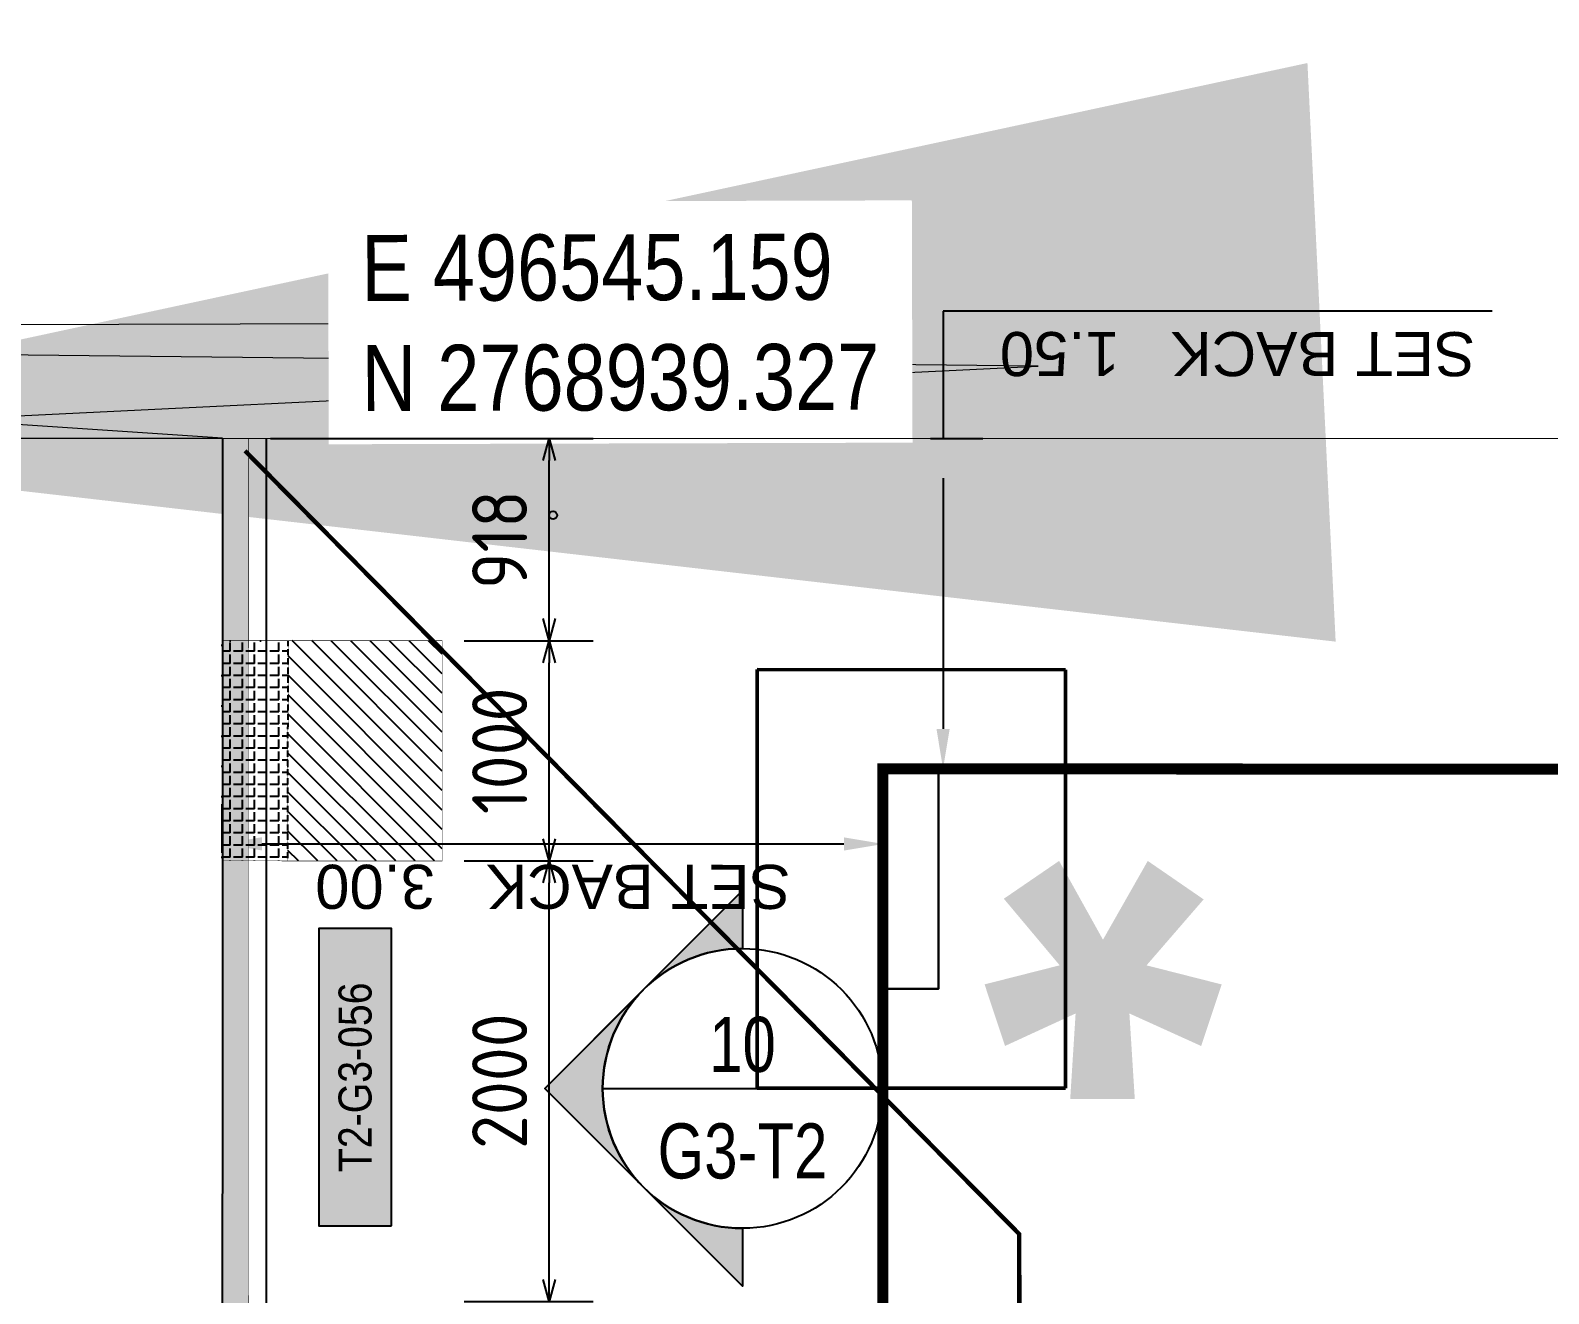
# Model space of a CAD drawing. Header units: centimetres. Extents: x -6122352 to 7132207, y -1694241 to 1947892.
# Drawn here: x 134102 to 140995, y -88356 to -82620 of the extents above; entities that cross this region are included whole.
import ezdxf
from ezdxf.enums import TextEntityAlignment as Align

# ---------------------------------------------------------------- set-up
doc = ezdxf.new("R2010")
doc.units = ezdxf.units.CM
doc.header["$MEASUREMENT"] = 0
doc.header["$PDMODE"] = 66
doc.header["$PDSIZE"] = 100
for name, pattern in [('2. HG-ST XR COL 3A (5V 7V 9V 11V - GF (4M & 5D-E)$0$HIDDEN', [0.375, 0.25, -0.125]), ('DASHED2', [0.375, 0.25, -0.125]), ('XR-AR-END-SETTING OUT PLAN$0$23261-XR-AR-SI-GF$0$HIDDEN', [0.375, 0.25, -0.125])]:
    doc.linetypes.add(name, pattern=pattern)
for name, color, linetype in [('00-MI-DIM', 7, 'Continuous'), ('23585-XR-AR-BOUNDARY WALLS AND SETBACKS$0$setback', 7, 'XR-AR-END-SETTING OUT PLAN$0$23261-XR-AR-SI-GF$0$HIDDEN'), ('@MI-FOOTINGS', 7, 'Continuous'), ('@MI-REF LAYER', 7, 'Continuous'), ('@MI-TYPE-01', 30, 'Continuous'), ('@MI-TYPE-02', 6, 'Continuous'), ('B_TH_8', 7, 'Continuous'), ('PANEL-TAGS', 7, 'Continuous'), ('S-DIMENSION', 251, 'Continuous')]:
    doc.layers.add(name, color=color, linetype=linetype)
for name, color, linetype, lineweight, true_color in [('08-Compound Wall-2', 6, 'Continuous', 25, 0xff00ff), ('23585-XR-AR-DAMAC PLOT LIMITS$0$1-End units', 7, 'Continuous', 5, 0xf8991e), ('23585-XR-AR-DAMAC PLOT LIMITS$0$1-Open Space', 7, 'Continuous', 5, 0x90cf5a)]:
    doc.layers.add(name, color=color, linetype=linetype, lineweight=lineweight, true_color=true_color)
for name, color, linetype, lineweight in [('@ Foundations', 4, 'DASHED2', 50), ('A-ANNO-TEXT', 3, 'Continuous', 25), ('XR-AR-END-SETTING OUT PLAN$0$23585-XR-AR-END-GROUND FLOOR$0$S-COLS', 51, 'Continuous', 40), ('XR-AR-END-SETTING OUT PLAN$0$23585-XR-AR-END-GROUND FLOOR$0$S-COLS-PATT', 8, 'Continuous', 5)]:
    doc.layers.add(name, color=color, linetype=linetype, lineweight=lineweight)
doc.styles.add('Arial', font='arialbd.ttf')
doc.styles.add('Arial Narrow', font='ARIALN.TTF', dxfattribs={"width": 0.95, "height": 500})
doc.styles.add('Gen-Text', font='arial.ttf', dxfattribs={"height": 2.5})
doc.styles.add('JWC BHQ 3.00', font='swissc.ttf', dxfattribs={"height": 3})
doc.styles.add('PANELTAG_STYLE', font='arial.ttf')
doc.styles.add('Schueco-BEMSTIL', font='isocpeur.ttf', dxfattribs={"width": 0.9})
doc.styles.get("Standard").update_dxf_attribs({"font": 'arial.ttf'})
doc.dimstyles.new('Dim Arrow Ann', dxfattribs={"dimtxt": 2.5, "dimasz": 3, "dimexe": 1.5, "dimexo": 1.5, "dimgap": 1, "dimtad": 1, "dimdec": 0, "dimlfac": 1000, "dimzin": 0, "dimdsep": 46, "dimtxsty": 'Gen-Text', "dimblk": 'ARCHTICK', "dimcen": 0, "dimclrd": 7, "dimclre": 7, "dimclrt": 7, "dimadec": 0, "dimazin": 0, "dimtfac": 1, "dimtdec": 0, "dimtofl": 0, "dimtmove": 2, "dimatfit": 3, "dimfxl": 1, "dimtolj": 1, "dimtzin": 0, "dimlwd": 0, "dimlwe": 0, "dimarcsym": 0})
doc.dimstyles.new('MI- JWC-TXT-2.5 MM', dxfattribs={"dimscale": 1.5, "dimtxt": 2.5, "dimasz": 1, "dimexe": 2, "dimexo": 1, "dimgap": 1, "dimtad": 1, "dimdec": 0, "dimdsep": 46, "dimtxsty": 'Schueco-BEMSTIL', "dimblk": 'OPEN30', "dimcen": 0, "dimdle": 2, "dimclrd": 140, "dimclre": 8, "dimclrt": 40, "dimadec": 0, "dimazin": 2, "dimtfac": 1, "dimtdec": 0, "dimtix": 1, "dimtmove": 2, "dimatfit": 3, "dimldrblk": 'OPEN', "dimfxl": 2, "dimlwd": -1, "dimlwe": -1, "dimarcsym": 0})
doc.dimstyles.get("Standard").update_dxf_attribs({"dimtxt": 5, "dimasz": 0.5, "dimexe": 0.18, "dimexo": 0.0625, "dimgap": 0.09, "dimtad": 0, "dimtih": 1, "dimtoh": 1, "dimdec": 0, "dimzin": 0, "dimdsep": 46, "dimtxsty": 'Standard', "dimcen": 0.09, "dimadec": 0, "dimazin": 0, "dimtfac": 1, "dimtdec": 0, "dimtofl": 0, "dimtmove": 0, "dimatfit": 3, "dimfxl": 1, "dimtolj": 1, "dimtzin": 0, "dimarcsym": 0})

# ---------------------------------------------------------------- blocks, each defined once
blk = doc.blocks.new('23585-XR-AR-BOUNDARY WALLS AND SETBACKS')
at = {"layer": '08-Compound Wall-2'}
for points in [[(496545.2942134548, 2768939.473959669), (496562.9158801445, 2768923.328117771), (496568.9635689847, 2768929.928655439), (496573.0169715791, 2768934.352258272), (496577.0705717183, 2768938.776058423), (496581.1239700586, 2768943.199856612), (496585.1773700582, 2768947.623656611), (496589.2307700578, 2768952.047456612), (496593.2841700584, 2768956.471256611), (496597.3375700579, 2768960.895056612), (496601.3909715799, 2768965.318658272), (496607.5050130368, 2768971.991327045), (496589.8835430788, 2768988.137370344)], [(496545.1596726904, 2768939.327125022), (496580.5492999988, 2768906.899099999), (496580.6844134551, 2768907.046559668)]]:
    blk.add_lwpolyline(points, dxfattribs=at)
at = {"layer": '23585-XR-AR-BOUNDARY WALLS AND SETBACKS$0$setback', "ltscale": 40, "const_width": 0.05}
blk.add_lwpolyline([(496603.4076911526, 2768971.812311382), (496589.0303414653, 2768984.985861099), (496584.8756448581, 2768980.451546177), (496580.8222491085, 2768976.027750814), (496576.7688491076, 2768971.603950815), (496572.7154491082, 2768967.180150814), (496568.6620491074, 2768962.756350815), (496564.6084013822, 2768958.332698731), (496560.5550491072, 2768953.908950815), (496556.501649108, 2768949.485150816), (496552.4482491076, 2768945.061350815), (496548.2917628816, 2768940.525058872), (496562.6692411395, 2768927.351702746), (496566.825369577, 2768931.887763219), (496570.8788474204, 2768936.311448177), (496574.9324515896, 2768940.735252725), (496578.9858017811, 2768945.158998367), (496583.0392017807, 2768949.582798366), (496587.0926017799, 2768954.006598367), (496591.1460017811, 2768958.430398366), (496595.1994017801, 2768962.854198367), (496599.2528474218, 2768967.277848177)], close=True, dxfattribs=at)
blk = doc.blocks.new('A$C9d9485f6')
at = {"layer": 'A-ANNO-TEXT', "rotation": 312.4881850805905}
blk.add_blockref('23585-XR-AR-BOUNDARY WALLS AND SETBACKS', (-2377088.534775567, -1504219.252137818), dxfattribs=at)
blk = doc.blocks.new('23585-XR-AR-DAMAC PLOT LIMITS')
at = {"layer": '23585-XR-AR-DAMAC PLOT LIMITS$0$1-End units', "color": 251, "true_color": 0x636466}
blk.add_lwpolyline([(496569.0373, 2768929.861099999), (496562.8545000004, 2768923.1131), (496545.1590999998, 2768939.3265), (496551.3422999997, 2768946.0747)], close=True, dxfattribs=at)
at = {"layer": '23585-XR-AR-DAMAC PLOT LIMITS$0$1-Open Space', "color": 251, "true_color": 0x636466}
blk.add_lwpolyline([(496562.8545000004, 2768923.1131), (496580.5493000001, 2768906.8991), (496578.5225, 2768904.6873), (496560.8280999996, 2768920.901699999), (496543.1322999997, 2768937.114499999), (496545.1590999998, 2768939.3265)], close=True, dxfattribs=at)
blk = doc.blocks.new('A$Cf093b529')
at = {"layer": 'A-ANNO-TEXT'}
blk.add_blockref('23585-XR-AR-DAMAC PLOT LIMITS', (-495391.9901121984, -2768603.441896566), dxfattribs=at)
blk = doc.blocks.new('_ArchTick')
at = {"color": 0, "linetype": 'ByBlock', "const_width": 0.15}
blk.add_lwpolyline([(-0.5, -0.5), (0.5, 0.5)], dxfattribs=at)
blk = doc.blocks.new('A$Ceb9e94c1')
at = {"color": 1, "true_color": 0xeb0000, "const_width": 0.002999999999999999, "elevation": -6.17216293373952e-09}
blk.add_lwpolyline([(57.15008996985853, 0.0001124751288443804), (51.1500851358287, 7.498310878872871e-05), (45.15008030319586, 3.749225288629532e-05), (39.15007546870038, 2.328306436538696e-10), (33.15008298167959, 0.000245081027969718), (27.15007814904675, 0.0002075911033898592), (21.15007331501693, 0.0001700981520116329), (15.15006848284975, 0.0001326084602624178), (9.150063649285585, 9.511574171483517e-05), (0.0001499662175774574, 7.631350308656693e-05), (-4.656612873077393e-10, 24.00009564729407), (9.150196255650371, 24.00010210438631), (15.150053629186, 24.00000447989441), (21.15005846368149, 24.00004197331145), (27.15006329584867, 24.0000794630032), (33.15006812987849, 24.00011695548892), (39.15007296251133, 24.00015444681048), (45.15007779700682, 24.00019193906337), (51.15021774265915, 24.0000819703564), (57.15007511759177, 23.99998434912413), (66.30226173065603, 24.00018696463667), (66.30269426945597, 0.0001552847679704428)], close=True, dxfattribs=at)
blk = doc.blocks.new('*D448')
at = {"color": 0, "lineweight": -2, "transparency": 16777216}
for p, q in [((494380.0106717949, 2767861.533148493, 5.55048642961565e-09), (494380.4415262828, 2767861.533148493, 5.55048642961565e-09)), ((494380.2615262828, 2767860.214097251, 5.55048642961565e-09), (494380.2615262828, 2767861.353148493, 5.55048642961565e-09)), ((494380.3183604511, 2767860.034097251, 5.55048642961565e-09), (494380.0815262828, 2767860.034097251, 5.55048642961565e-09)), ((494380.2615262828, 2767859.456204622, 5.55048642961565e-09), (494380.2615262828, 2767860.034097251, 5.55048642961565e-09)), ((494377.7689205529, 2767859.456204622, 5.55048642961565e-09), (494380.2615262828, 2767859.456204622, 5.55048642961565e-09))]:
    blk.add_line(p, q, dxfattribs=at)
at = {"color": 0, "transparency": 16777216}
for points in [[(494380.2315262827, 2767861.353148493, 5.55048642961565e-09), (494380.2915262828, 2767861.353148493, 5.55048642961565e-09), (494380.2615262828, 2767861.533148493, 5.55048642961565e-09)], [(494380.2315262827, 2767860.214097251, 5.55048642961565e-09), (494380.2915262828, 2767860.214097251, 5.55048642961565e-09), (494380.2615262828, 2767860.034097251, 5.55048642961565e-09)]]:
    blk.add_solid(points, dxfattribs=at)
at = {"layer": 'Defpoints', "color": 0, "transparency": 16777216}
for p in [(494379.9481717949, 2767861.533148493, 5.55048642961565e-09), (494380.2615262828, 2767861.533148493, 5.55048642961565e-09), (494380.3808604511, 2767860.034097251, -6.17216293373952e-09)]:
    blk.add_point(p, dxfattribs=at)
at = {"color": 0, "transparency": 16777216, "insert": (494378.9252234185, 2767859.649615262, 5.55048642961565e-09), "char_height": 0.2, "attachment_point": 5}
blk.add_mtext('\\A1;SET BACK   1.50', dxfattribs=at)
blk = doc.blocks.new('*D450')
at = {"color": 0, "lineweight": -2, "transparency": 16777216}
for p, q in [((494380.5316518363, 2767861.725007637, 5.55048642961565e-09), (494380.5316518363, 2767862.055657126, 5.55048642961565e-09)), ((494383.5336431463, 2767861.916095449, 5.55048642961565e-09), (494383.5336431463, 2767861.695657126, 5.55048642961565e-09)), ((494383.3536431463, 2767861.875657126, 5.55048642961565e-09), (494380.7116518363, 2767861.875657126, 5.55048642961565e-09))]:
    blk.add_line(p, q, dxfattribs=at)
at = {"color": 0, "transparency": 16777216}
for points in [[(494380.7116518363, 2767861.905657126, 5.55048642961565e-09), (494380.7116518363, 2767861.845657126, 5.55048642961565e-09), (494380.5316518363, 2767861.875657126, 5.55048642961565e-09)], [(494383.3536431463, 2767861.905657126, 5.55048642961565e-09), (494383.3536431463, 2767861.845657126, 5.55048642961565e-09), (494383.5336431463, 2767861.875657126, 5.55048642961565e-09)]]:
    blk.add_solid(points, dxfattribs=at)
at = {"layer": 'Defpoints', "color": 0, "transparency": 16777216}
for p in [(494383.5336431463, 2767861.978595449, -6.17216293373952e-09), (494380.5316518363, 2767861.875657126, 5.55048642961565e-09), (494380.5316518363, 2767861.662507637, 5.55048642961565e-09)]:
    blk.add_point(p, dxfattribs=at)
at = {"color": 0, "transparency": 16777216, "insert": (494382.0326474913, 2767862.06913598, 5.55048642961565e-09), "char_height": 0.2, "attachment_point": 5}
blk.add_mtext('\\A1;SET BACK   3.00', dxfattribs=at)
blk = doc.blocks.new('T1-FOOTING')
at = {"transparency": 33554679}
h = blk.add_hatch(dxfattribs=at)
h.set_pattern_fill('ANGLE', color=256, scale=500)
h.set_pattern_definition([(0, (0, 0), (0, 137.5), [100, -37.5]), (90, (0, 0), (-137.5, 8.419446744138054e-15), [100, -37.5])])
h.paths.add_polyline_path([(-500, -300.0000000000218), (499.9999999999964, -300.0000000000218), (499.9999999999964, -1.818989403545856e-11), (-500, -1.818989403545856e-11)])
h.paths.add_polyline_path([(-499.75, -299.7500000000218), (499.7499999999964, -299.7500000000218), (499.7499999999964, -0.2500000000181899), (-499.75, -0.2500000000181899)], flags=16)
h = blk.add_hatch(dxfattribs=at)
h.set_pattern_fill('ANGLE', color=8, scale=200)
h.set_pattern_definition([(0, (0, 0), (0, 55.00000000000001), [40, -15]), (90, (0, 0), (-55.00000000000001, 3.367778697655222e-15), [40, -15])])
h.paths.add_polyline_path([(500.0000000000025, -300.0000000000218), (500.0000000000035, -1.818989403545856e-11), (-500, -1.816147232602816e-11), (-499.9999999999989, -300.0000000000291)])
h = blk.add_hatch(dxfattribs=at)
h.set_pattern_fill('ANSI31', color=8, scale=500)
h.set_pattern_definition([(45, (0, 0), (-44.19417382415922, 44.19417382415922), [])])
h.paths.add_polyline_path([(500, -1000.000000000015), (500.0000000000025, -300.0000000000218), (-499.9999999999989, -300.000000000029), (-499.9999999999964, -1000.000000000011)])
at = {"layer": '@MI-TYPE-01', "color": 240, "linetype": 'DASHED2', "true_color": 0xed1f24}
blk.add_line((-500.0000000000073, -300.0000000000291), (499.9999999999964, -300.0000000000218), dxfattribs=at)
at = {"layer": '@MI-TYPE-01', "color": 240, "true_color": 0xed1f24, "const_width": 2.5}
blk.add_lwpolyline([(-500, -1.818989403545856e-11), (500.0000000000036, -1.818989403545856e-11), (500, -1000.000000000015), (-499.9999999999964, -1000.000000000011)], close=True, dxfattribs=at)
blk = doc.blocks.new('A$C90a9385a')
at = {"layer": '@MI-TYPE-02'}
h = blk.add_hatch(color=256, dxfattribs=at)
h.dxf.hatch_style = 1
h.paths.add_polyline_path([(5835.000000000029, 0), (0, 0), (0, -120), (5835, -120)])
at = {"layer": '@MI-TYPE-02', "const_width": 2.5}
blk.add_lwpolyline([(5835.000000000029, 0), (0, 0), (0, -120), (5835, -120)], close=True, dxfattribs=at)
at = {"layer": '@MI-FOOTINGS', "color": 240, "true_color": 0xed1f24}
blk.add_blockref('T1-FOOTING', (4417.536642821826, 0.8724738919918309), dxfattribs=at)
blk = doc.blocks.new('_Open30')
at = {"color": 0, "linetype": 'ByBlock', "lineweight": -2}
for p, q in [((-1, 0.26794919), (0, 0)), ((0, 0), (-1, -0.26794919)), ((0, 0), (-1, 0))]:
    blk.add_line(p, q, dxfattribs=at)
blk = doc.blocks.new('*D1375')
at = {"color": 8, "transparency": 16777216}
for p, q in [((1098.783953575869, -1917.642342468187), (1684.684925263751, -1917.642342468186)), ((1098.425608793623, -3917.642310365447), (1684.684925263751, -3917.642310365447))]:
    blk.add_line(p, q, dxfattribs=at)
at = {"color": 140, "transparency": 16777216}
blk.add_line((1484.684925263751, -3817.642310365447), (1484.684925263751, -2017.642342468187), dxfattribs=at)
at = {"layer": 'Defpoints', "color": 0, "transparency": 16777216}
for p in [(998.7839535758688, -1917.642342468187), (1484.684925263751, -1917.642342468187), (998.4256087936233, -3917.642310365447)]:
    blk.add_point(p, dxfattribs=at)
at = {"color": 140, "transparency": 16777216, "xscale": 100, "yscale": 100, "zscale": 100}
for p, rotation in [((1484.684925263751, -1917.642342468187), 90), ((1484.684925263751, -3917.642310365447), 270)]:
    blk.add_blockref('_Open30', p, dxfattribs=dict(at, rotation=rotation))
at = {"color": 40, "transparency": 16777216, "insert": (1259.68492526375, -2917.642326416816), "char_height": 250, "attachment_point": 5, "rotation": 90, "style": 'Schueco-BEMSTIL'}
blk.add_mtext('2000', dxfattribs=at)
blk = doc.blocks.new('_Open')
at = {"color": 0, "linetype": 'ByBlock', "lineweight": -2}
for p, q in [((-1, 0.1666666666666667), (0, 0)), ((-1, -0.1666666666666667), (0, 0)), ((0, 0), (-1, 0))]:
    blk.add_line(p, q, dxfattribs=at)
blk = doc.blocks.new('*D1376')
at = {"color": 8, "transparency": 16777216}
for p, q in [((1098.963125967015, -917.6423585195629), (1684.684925263751, -917.6423585195628)), ((1098.783953575869, -1917.642342468187), (1684.684925263751, -1917.642342468186))]:
    blk.add_line(p, q, dxfattribs=at)
at = {"color": 140, "transparency": 16777216}
blk.add_line((1484.684925263751, -1817.642342468187), (1484.684925263751, -1017.642358519563), dxfattribs=at)
at = {"layer": 'Defpoints', "color": 0, "transparency": 16777216}
for p in [(998.9631259670147, -917.6423585195629), (1484.684925263751, -917.6423585195628), (998.7839535758688, -1917.642342468187)]:
    blk.add_point(p, dxfattribs=at)
at = {"color": 140, "transparency": 16777216, "xscale": 100, "yscale": 100, "zscale": 100}
for p, rotation in [((1484.684925263751, -917.6423585195628), 90), ((1484.684925263751, -1917.642342468187), 270)]:
    blk.add_blockref('_Open30', p, dxfattribs=dict(at, rotation=rotation))
at = {"color": 40, "transparency": 16777216, "insert": (1259.684925263751, -1417.642350493875), "char_height": 250, "attachment_point": 5, "rotation": 90, "style": 'Schueco-BEMSTIL'}
blk.add_mtext('1000', dxfattribs=at)
blk = doc.blocks.new('*D1377')
at = {"color": 8, "transparency": 16777216}
for p, q in [((219.9999980736758, -0.02150068696208321), (1684.684925263751, -0.02150068696184767)), ((1098.963125967015, -917.6423585195629), (1684.684925263752, -917.6423585195628))]:
    blk.add_line(p, q, dxfattribs=at)
at = {"color": 140, "transparency": 16777216}
blk.add_line((1484.684925263751, -817.6423585195628), (1484.684925263751, -100.0215006869619), dxfattribs=at)
at = {"layer": 'Defpoints', "color": 0, "transparency": 16777216}
for p in [(119.9999980736757, -0.02150068696209929), (1484.684925263751, -0.02150068696187983), (998.9631259670147, -917.6423585195629)]:
    blk.add_point(p, dxfattribs=at)
at = {"color": 140, "transparency": 16777216, "xscale": 100, "yscale": 100, "zscale": 100}
for p, rotation in [((1484.684925263751, -0.02150068696187983), 90), ((1484.684925263751, -917.6423585195628), 270)]:
    blk.add_blockref('_Open30', p, dxfattribs=dict(at, rotation=rotation))
at = {"color": 40, "transparency": 16777216, "insert": (1259.684925263751, -458.8319296032626), "char_height": 250, "attachment_point": 5, "rotation": 90, "style": 'Schueco-BEMSTIL'}
blk.add_mtext('918', dxfattribs=at)
blk = doc.blocks.new('XR-AR-END-SETTING OUT PLAN$0$23585-XR-AR-END-GROUND FLOOR$0$A$C75a8815d')
at = {"layer": 'XR-AR-END-SETTING OUT PLAN$0$23585-XR-AR-END-GROUND FLOOR$0$S-COLS', "color": 252, "lineweight": 30}
blk.add_lwpolyline([(-0.02838230133056641, -3999.998283624649), (-0.0283818244934082, -2999.99828338623), (249.9716181755066, -2999.998282670975), (249.9716184139252, -3999.998283147812)], close=True, dxfattribs=at)
blk = doc.blocks.new('XR-AR-END-SETTING OUT PLAN')
at = {"layer": 'XR-AR-END-SETTING OUT PLAN$0$23585-XR-AR-END-GROUND FLOOR$0$S-COLS-PATT', "color": 8}
blk.add_blockref('XR-AR-END-SETTING OUT PLAN$0$23585-XR-AR-END-GROUND FLOOR$0$A$C75a8815d', (3000.129344239831, 5499.998310089111), dxfattribs=at)
blk = doc.blocks.new('END UNIT')
at = {"xscale": 0.001, "yscale": 0.001, "zscale": 0.001}
blk.add_blockref('XR-AR-END-SETTING OUT PLAN', (-9.150201729830158, 0), dxfattribs=at)
blk = doc.blocks.new('TH_8')
at = {"xscale": -1}
blk.add_blockref('END UNIT', (495850.3053798423, 2769197.479078153), dxfattribs=at)
at = {"insert": (495855.4553784796, 2769200.479078146), "char_height": 2, "attachment_point": 2, "style": 'Arial'}
blk.add_mtext('\\pxqc;*', dxfattribs=at)
blk = doc.blocks.new('A$Ca7ad59d2')
at = {"layer": 'S-DIMENSION'}
blk.add_circle((63.30138971260749, -0.0005020289681851864), 0.01815226144074724, dxfattribs=at)
at = {"layer": 'B_TH_8', "xscale": 1.000018136216304, "yscale": 1.000018136216304, "zscale": 1.000018136216304}
blk.add_blockref('TH_8', (-495803.6470986201, -2769248.051850634), dxfattribs=at)
blk = doc.blocks.new('A$Cac0110ba')
at = {"rotation": 227.5015136760979}
blk.add_blockref('A$Ca7ad59d2', (28.54929658252513, 57.49132066033781), dxfattribs=at)
at = {"layer": '@ Foundations', "linetype": 'DASHED2', "ltscale": 25}
blk.add_lwpolyline([(-13.0733479471528, 11.02946469513699), (-11.67248709575506, 9.745880309026688), (-10.72668807447189, 10.77809356758371), (-12.12754892586963, 12.06167795369402)], close=True, dxfattribs=at)
blk = doc.blocks.new('*U1871')
h = blk.add_hatch(color=94)
edge = h.paths.add_edge_path()
edge.add_line((-5.853590386044781e-15, -6.350000000000011), (-3.839567134987508e-15, -8.98025612106916))
edge.add_line((-3.839567134987508e-15, -8.98025612106916), (-8.98025612106916, -1.4210854715202e-14))
edge.add_line((-8.98025612106916, -1.364422505680946e-14), (-1.243449787580175e-14, 8.980256121069147))
edge.add_line((-1.308023176029987e-14, 8.980256121069147), (-6.554262137165959e-15, 6.349999999999988))
edge.add_arc((-2.326472348102011e-15, -1.154631945610163e-14), 6.35, 90.00000000000004, 269.9999999999999)
at = {"color": 94}
blk.add_line((-6.35, -5.639932965095795e-15), (6.35, -1.127986593019159e-14), dxfattribs=at)
for points in [[(-5.853590386044781e-15, -6.350000000000011), (-3.839567134987508e-15, -8.98025612106916), (-8.98025612106916, -1.364422505680946e-14), (-1.308023176029987e-14, 8.980256121069147), (-6.554262137165959e-15, 6.349999999999988, 0.9999999999999994)], [(-4.490128060534579, 4.490128060534578, 0.4142135623730951), (-4.490128060534578, -4.49012806053458), (-8.98025612106916, -1.236372533598709e-15), (-4.490128060534585, 4.490128060534578)]]:
    blk.add_lwpolyline(points, format="xyb", close=True)
blk.add_circle((-1.409983241273949e-15, -5.639932965095795e-15), 6.35, dxfattribs=at)
at = {"style": 'Arial Narrow', "width": 0.95, "flags": 8}
blk.add_attdef('VIEWNUMBER', text='', height=2.5, dxfattribs=at).set_placement((-1.409983241273949e-15, -5.639932965095795e-15), align=Align.BOTTOM_CENTER)
blk.add_attdef('SHEETNUMBER', text='', height=2.5, dxfattribs=at).set_placement((-1.409983241273949e-15, -1.587500000000005), align=Align.TOP_CENTER)
blk = doc.blocks.new('PANELTAG')
at = {"layer": 'PANEL-TAGS', "color": 1}
blk.add_lwpolyline([(-13.49999999999989, -3.300000000000182), (13.50000000000011, -3.300000000000182), (13.50000000000011, 3.299999999999727), (-13.49999999999989, 3.299999999999727)], close=True, dxfattribs=at)
at = {"layer": 'PANEL-TAGS', "color": 40, "true_color": 0xffd700}
blk.add_solid([(-13.49999999999989, -3.300000000000182), (13.50000000000011, -3.300000000000182), (-13.49999999999989, 3.299999999999727), (13.50000000000011, 3.299999999999727)], dxfattribs=at)
at = {"layer": 'PANEL-TAGS', "color": 5, "style": 'PANELTAG_STYLE', "width": 0.85}
blk.add_attdef('TAGNO', text='', height=3, dxfattribs=at).set_placement((1.13686837721616e-13, -4.547473508864641e-13), align=Align.MIDDLE)
blk = doc.blocks.new('M3 REF WITH TABLES')
at = {"color": 1, "const_width": 0.01999999999999999}
blk.add_lwpolyline([(87.86787457211176, 95.81188497133553), (92.86501128558302, 96.00174896838143), (102.6517930580885, 87.05814857548103), (102.9057066669338, 87.3314173198305), (102.6517930580885, 87.05814857548103), (105.0104215574102, 84.87076360313222), (105.357417878462, 79.83010087162256)], dxfattribs=at)
blk = doc.blocks.new('A$Cc8c38916')
at = {"color": 1, "true_color": 0xeb0000, "const_width": 0.003, "elevation": -6.17216293373952e-09}
blk.add_lwpolyline([(57.15008997090627, 1.311392617411911), (51.15008513635257, 1.311355125159025), (45.15008030406898, 1.311317634303123), (39.15007546951529, 1.311280142050236), (33.15008298226167, 1.311525223311037), (27.15007814980345, 1.311487732920796), (21.15007331589004, 1.311450240667909), (15.15006848296616, 1.311412750277668), (9.150063649402, 1.311375257559121), (0.0001499663339927793, 1.311356455553323), (0, 25.31137578934431), (9.150196256290656, 25.31138224620372), (15.1500536299427, 25.31128462171182), (21.15005846385611, 25.31132211489603), (27.15006329672178, 25.31135960528627), (33.15006813075161, 25.31139709753916), (39.15007296251133, 25.31143458886072), (45.15007779706502, 25.31147208111361), (51.1502177438233, 25.31136211240664), (57.15007511846488, 25.31126449117437), (66.30226173094707, 25.31146710645407), (66.30269427038729, 1.311435427051038)], close=True, dxfattribs=at)
dim = blk.add_linear_dim(base=(63.30066791595891, 3.152980556245893, 5.55048642961565e-09), p1=(66.30265922599938, 3.255918879527599, -6.17216293373952e-09), p2=(63.30066791595891, 2.939831067807972, 5.55048642961565e-09), text='SET BACK   <>', dimstyle='Standard', override={"dimtxt": 0.2, "dimtad": 1, "dimtih": 0, "dimdec": 2})
dim.commit()
dim.dimension.update_dxf_attribs({"geometry": '*D450', "text_midpoint": (64.80166357097914, 3.346459410153329, 5.55048642961565e-09), "insert": (-494317.2309839203, -2767858.72267657)})
dim = blk.add_linear_dim(base=(63.03054236242315, 2.810471923090518, 5.55048642961565e-09), p1=(63.14987653051503, 1.311420680489391, -6.17216293373952e-09), p2=(62.71718787436839, 2.810471922159195, 5.55048642961565e-09), angle=90, text='SET BACK   <>', dimstyle='Standard', override={"dimtxt": 0.2, "dimtad": 1, "dimtih": 0, "dimdec": 2, "dimtmove": 1})
dim.commit()
dim.dimension.update_dxf_attribs({"geometry": '*D448', "text_midpoint": (63.03054234961746, 0.7335280515253544, 5.55048642961565e-09), "dimtype": 128, "insert": (-494317.2309839203, -2767858.72267657)})
blk = doc.blocks.new('T1-PARTITION PLAN')
at = {"layer": '@MI-TYPE-02', "rotation": 89.98973417812736}
blk.add_blockref('A$C90a9385a', (-1.045470902463421, -5834.999906340265), dxfattribs=at)
for base, p1, p2, picture, middle in [((1484.684925263751, -0.02150068696176614), (998.9631259670139, -917.6423585195623), (119.9999980736753, -0.02150068696198559), '*D1377', (1259.684925263751, -458.8319296032625)), ((1484.684925263751, -917.6423585195628), (998.783953575868, -1917.642342468186), (998.9631259670139, -917.6423585195624), '*D1376', (1259.68492526375, -1417.642350493875))]:
    dim = blk.add_linear_dim(base=base, p1=p1, p2=p2, angle=90, dimstyle='MI- JWC-TXT-2.5 MM')
    dim.commit()
    dim.dimension.update_dxf_attribs({"geometry": picture, "text_midpoint": middle})
dim = blk.add_linear_dim(base=(1484.68492526373, -1917.642342468186), p1=(998.4256087936022, -3917.642310365444), p2=(998.7839535758478, -1917.642342468185), angle=90, dimstyle='MI- JWC-TXT-2.5 MM')
dim.commit()
dim.dimension.update_dxf_attribs({"geometry": '*D1375', "text_midpoint": (1259.684925263729, -2917.642326416815), "insert": (-2.05773176276125e-11, 9.094947017729282e-13)})

msp = doc.modelspace()

# ---------------------------------------------------------------- block references
at = {"color": 94, "linetype": '2. HG-ST XR COL 3A (5V 7V 9V 11V - GF (4M & 5D-E)$0$HIDDEN', "xscale": 1000, "yscale": 1000, "zscale": 1000, "rotation": 312.4883110972302}
msp.add_blockref('A$Cac0110ba', (138098.2151797014, -102612.8341626052), dxfattribs=at)

# ---------------------------------------------------------------- next in the draw order: block references
at = {"layer": '00-MI-DIM'}
ref = msp.add_blockref('*U1871', (137334.9917383216, -87424.24406603325), dxfattribs=dict(at, xscale=100, yscale=100, zscale=100))
ref.add_attrib('VIEWNUMBER', '10', dxfattribs={"layer": '0', "height": 250, "style": 'Arial Narrow', "width": 0.95}).set_placement((137334.9917383216, -87424.24406603325), align=Align.BOTTOM_CENTER)
ref.add_attrib('SHEETNUMBER', 'G3-T2', dxfattribs={"layer": '0', "height": 250, "style": 'Arial Narrow', "width": 0.95}).set_placement((137334.9917383216, -87582.99406603325), align=Align.TOP_CENTER)
at = {"layer": '@MI-REF LAYER', "xscale": 1000, "yscale": 1000, "zscale": 1000}
msp.add_blockref('A$C9d9485f6', (-23958.95045533385, 48155.57226163784), dxfattribs=at)
at = {"layer": 'PANEL-TAGS'}
ref = msp.add_blockref('PANELTAG', (135575.96934568, -87373.69256032072), dxfattribs=dict(at, xscale=50.00000000000001, yscale=50.00000000000001, zscale=50.00000000000001, rotation=90.00000000000001))
ref.add_attrib('TAGNO', 'T2-G3-056', dxfattribs={"color": 5, "height": 150, "rotation": 90, "style": 'PANELTAG_STYLE', "width": 0.8499999999999999}).set_placement((135575.96934568, -87373.69256032072), align=Align.MIDDLE_CENTER)

# ---------------------------------------------------------------- next in the draw order: leaders
at = {"annotation_type": 0, "has_hookline": 1}
for points, hookline_direction, text_width, horizontal_direction in [([(134973.645580879, -84472.1038011313), (127605.1579112288, -83973.59770223641), (135605.1262051062, -83951.07444854584)], 0, 2372.922077922078, (0.9999960367346712, 0.002815406711320745, 0)), ([(131973.3697622977, -84471.58722498096), (138678.0471333325, -84144.59757503458), (130678.52386652, -84057.26199394408)], 1, 2372.922077922077, (0.9999404083515708, -0.01091694763631346, 0))]:
    msp.add_leader(points, dimstyle='Dim Arrow Ann', override={"dimscale": 0, "dimasz": 8000, "dimtad": 0}, dxfattribs=dict(at, hookline_direction=hookline_direction, text_width=text_width, horizontal_direction=horizontal_direction))

# ---------------------------------------------------------------- next in the draw order: texts
at = {"layer": '00-MI-DIM', "color": 20, "insert": (135605.1362050665, -83951.07442039177), "char_height": 300, "attachment_point": 4, "rotation": 0.16131113527781846, "style": 'JWC BHQ 3.00', "bg_fill": 3, "box_fill_scale": 1.5, "bg_fill_color": 256, "bg_fill_true_color": 13158600, "bg_fill_transparency": 0}
msp.add_mtext('\\A1;E 496545.159\\PN 2768939.327', dxfattribs=at)

# ---------------------------------------------------------------- next in the draw order: linework, layer by layer
at = {"layer": '@MI-REF LAYER', "color": 1, "const_width": 20}
msp.add_lwpolyline([(135076.1643577973, -84528.83623004785), (138591.436504872, -88085.56020057149), (138606.6667247583, -101343.3448379435), (138979.6825879666, -101346.0081423231), (138606.6667247583, -101343.3448379435), (138586.7661888608, -104560.0800436669), (135104.0788398919, -108220.6231794577)], dxfattribs=at)

# ---------------------------------------------------------------- next in the draw order: block references
at = {"layer": '@MI-REF LAYER', "xscale": 1000, "yscale": 1000, "zscale": 1000}
for name, p, rotation in [('A$Cf093b529', (-891608.7329339073, 539022.7201118186), 312.4882903633292), ('M3 REF WITH TABLES', (5073.57098191743, -84448.84299303715), 312.4882889992022)]:
    msp.add_blockref(name, p, dxfattribs=dict(at, rotation=rotation))
at = {"layer": '@MI-REF LAYER', "color": 10}
for name, p, xscale, yscale, zscale, rotation in [('A$Cc8c38916', (201276.5723185714, -83172.47680699904, 6.172162933739522e-06), 1000, 1000, 1000, 179.9898026791866), ('A$Ceb9e94c1', (201276.2283228724, -84483.75690863615, 6.172162933739522e-06), 1000.000000000001, 1000.000000000001, 1000.000000000001, 179.9898026784156)]:
    msp.add_blockref(name, p, dxfattribs=dict(at, xscale=xscale, yscale=yscale, zscale=zscale, rotation=rotation))
at = {"layer": '@MI-TYPE-01'}
msp.add_blockref('T1-PARTITION PLAN', (134972.7248993057, -84473.54866049667), dxfattribs=at)

doc.saveas('drawing.dxf')
